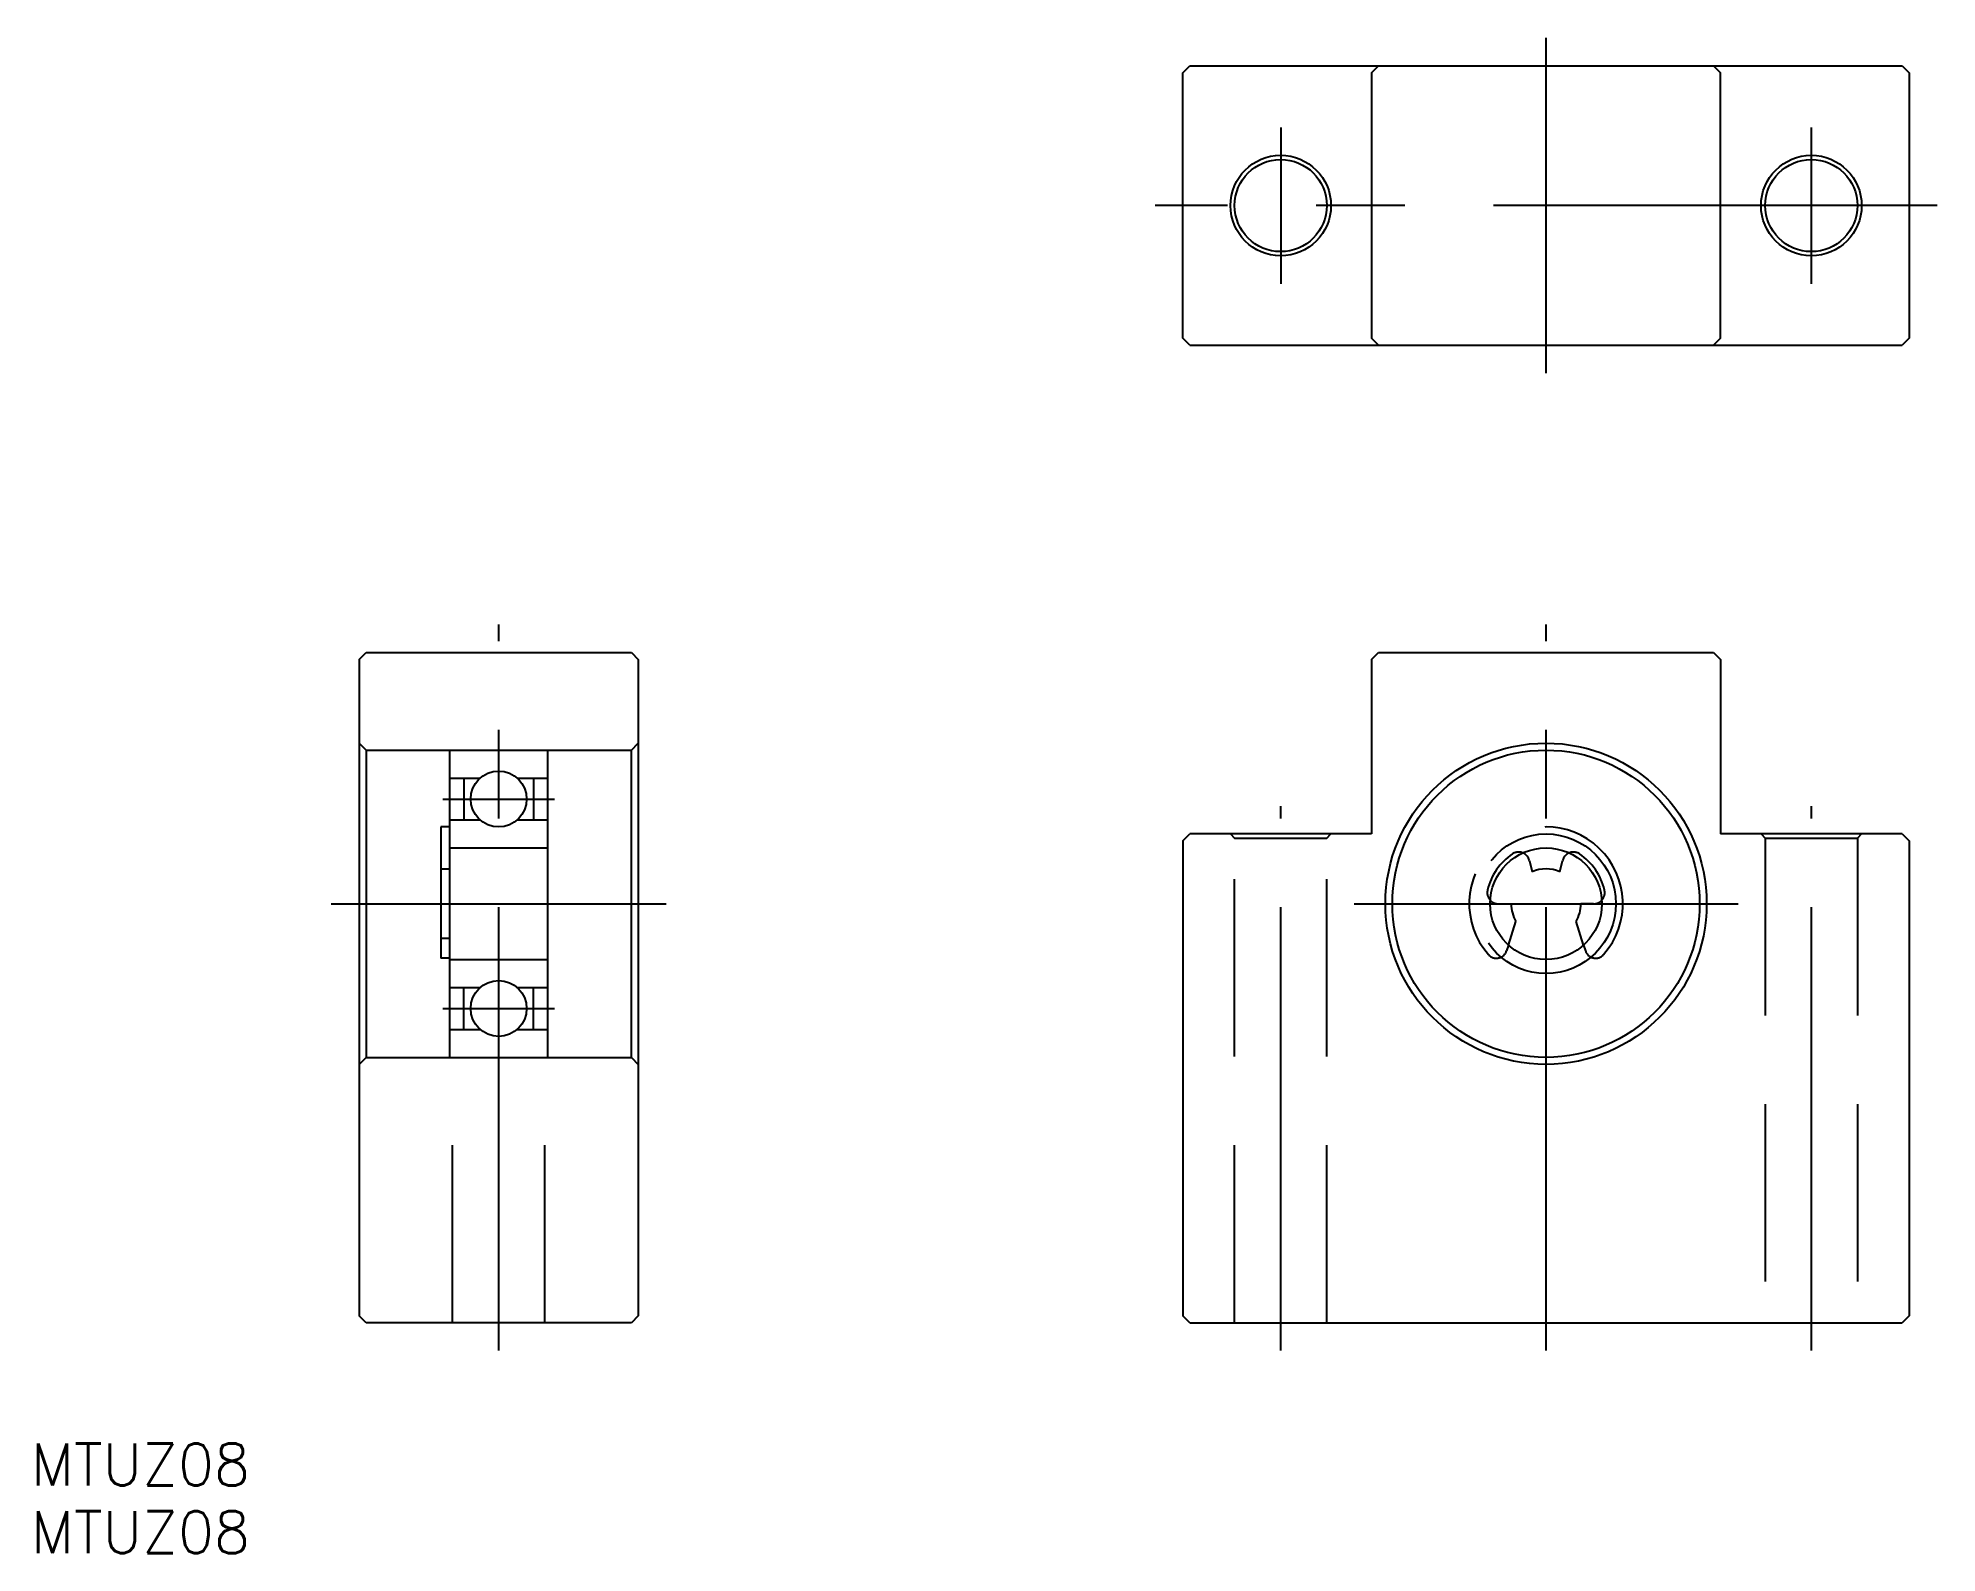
# Model space of a CAD drawing. Extents: x -108 to 28, y -46 to 62.
import ezdxf

# ---------------------------------------------------------------- set-up
doc = ezdxf.new("R2010")
doc.units = 0
doc.linetypes.add('CENTER', pattern=[50.8, 31.75, -6.35, 6.35, -6.35])
doc.linetypes.add('DASHED', pattern=[19.05, 12.7, -6.35])
doc.layers.get('0').update_dxf_attribs({"linetype": 'CONTINUOUS'})
doc.layers.add('CENTER', color=1, linetype='CENTER')
doc.styles.get("Standard").update_dxf_attribs({"font": 'txt.shx', "height": 3, "bigfont": 'bigfont.shx'})

msp = doc.modelspace()

# ---------------------------------------------------------------- linework, layer by layer
at = {"color": 7, "linetype": 'CONTINUOUS'}
for p, q in [((-26, 59.5), (-25.5, 60)), ((-25.5, 60), (25.5, 60)), ((-12.5, 59.5), (-12, 60)), ((12, 60), (12.5, 59.5)), ((25.5, 60), (26, 59.5)), ((-26, 40.5), (-26, 59.5)), ((-12.5, 59.5), (-12.5, 40.5)), ((12.5, 40.5), (12.5, 59.5)), ((26, 59.5), (26, 40.5)), ((-25.5, 40), (-26, 40.5)), ((-25.5, 40), (25.5, 40)), ((-12, 40), (-12.5, 40.5)), ((12.5, 40.5), (12, 40)), ((26, 40.5), (25.5, 40)), ((-85, 17.5), (-84.5, 18)), ((-84.5, 18), (-65.5, 18)), ((-65.5, 18), (-65, 17.5)), ((-12.5, 17.5), (-12, 18)), ((-12, 18), (12, 18)), ((12, 18), (12.5, 17.5)), ((-85, 17.5), (-85, -29.5)), ((-65, 17.5), (-65, -29.5)), ((-12.5, 17.5), (-12.5, 5)), ((12.5, 17.5), (12.5, 5)), ((-85, 11.5), (-84.5, 11)), ((-84.5, 11), (-84.5, -11)), ((-84.5, 11), (-65.5, 11)), ((-78.5, -11), (-78.5, 11)), ((-71.5, 11), (-71.5, -11)), ((-65.5, 11), (-65, 11.5)), ((-65.5, -11), (-65.5, 11)), ((-78.5, 9), (-76.32, 9)), ((-77.5, 9), (-77.5, 6)), ((-73.68, 9), (-71.5, 9)), ((-72.5, 9), (-72.5, 6)), ((-79.15, 5.5), (-79.15, -3.9)), ((-78.5, 5.5), (-79.15, 5.5)), ((-78.5, 6), (-76.32, 6)), ((-73.68, 6), (-71.5, 6)), ((-26, 4.5), (-25.5, 5)), ((-26, 4.5), (-26, -29.5)), ((-12.5, 5), (-25.5, 5)), ((25.5, 5), (12.5, 5)), ((25.5, 5), (26, 4.5)), ((26, 4.5), (26, -29.5)), ((-78.5, 4), (-71.5, 4)), ((-1.18, 3.08), (-1, 2.29)), ((1, 2.29), (1.18, 3.08)), ((-79.15, 2.5), (-78.5, 2.5)), ((-3.41, 0), (-2.5, 0)), ((3.41, 0), (2.5, 0)), ((-2.69, -2.96), (-2.15, -1.28)), ((2.69, -2.96), (2.15, -1.28)), ((-78.5, -2.5), (-79.15, -2.5)), ((-78.5, -3.9), (-79.15, -3.9)), ((-78.5, -4), (-71.5, -4)), ((-78.5, -6), (-76.32, -6)), ((-77.5, -9), (-77.5, -6)), ((-73.68, -6), (-71.5, -6)), ((-72.5, -9), (-72.5, -6)), ((-78.5, -9), (-76.32, -9)), ((-73.68, -9), (-71.5, -9)), ((-84.5, -11), (-85, -11.5)), ((-84.5, -11), (-65.5, -11)), ((-65.5, -11), (-65, -11.5)), ((-84.5, -30), (-85, -29.5)), ((-65, -29.5), (-65.5, -30)), ((-25.5, -30), (-26, -29.5)), ((26, -29.5), (25.5, -30)), ((-65.5, -30), (-84.5, -30)), ((-25.5, -30), (25.5, -30))]:
    msp.add_line(p, q, dxfattribs=at)
at = {"color": 3, "linetype": 'DASHED'}
for p, q in [((-22.6, 5), (-22.3, 4.7)), ((-22.3, 4.7), (-15.7, 4.7)), ((-22.3, -30), (-22.3, 4.7)), ((-15.7, 4.7), (-15.4, 5)), ((-15.7, -30), (-15.7, 4.7)), ((15.4, 5), (15.7, 4.7)), ((15.7, 4.7), (22.3, 4.7)), ((15.7, 4.7), (15.7, -30)), ((22.6, 5), (22.3, 4.7)), ((22.3, 4.7), (22.3, -30)), ((-2.69, -2.96), (-2.83, -3.37)), ((2.69, -2.96), (2.83, -3.37)), ((-78.3, -30), (-78.3, -11)), ((-71.7, -30), (-71.7, -11))]:
    msp.add_line(p, q, dxfattribs=at)
at = {"color": 7, "linetype": 'CONTINUOUS'}
for centre, radius in [((-19, 50), 3.6), ((-19, 50), 3.3), ((19, 50), 3.6), ((19, 50), 3.3), ((0, 0), 11.5), ((0, 0), 11), ((-75, 7.5), 2), ((0, 0), 4), ((-75, -7.5), 2)]:
    msp.add_circle(centre, radius, dxfattribs=at)
at = {"color": 3, "linetype": 'DASHED'}
msp.add_circle((0, 0), 5, dxfattribs=at)
for centre, radius, start, end in [((0, 0), 5.5, 318.5189, 221.4812), ((0, 0), 4.3, 124.0083, 166.787), ((-1.96, 2.9), 0.8, 67.7436, 124.0083), ((1.96, 2.9), 0.8, 55.9917, 112.2564), ((0, 0), 4.3, 13.213, 55.9917), ((-3.41, 0.8), 0.8, 166.787, 223.0517), ((3.41, 0.8), 0.8, 316.9483, 13.213), ((-3.55, -3.14), 0.761, 221.4812, 342.1308), ((3.55, -3.14), 0.761, 197.8692, 318.5188)]:
    msp.add_arc(centre, radius, start, end, dxfattribs=at)
at = {"color": 7, "linetype": 'CONTINUOUS'}
for centre, radius, start, end in [((-1.96, 2.9), 0.8, 12.7036, 67.7436), ((1.96, 2.9), 0.8, 112.2564, 167.2964), ((0, 0), 2.5, 66.4218, 113.5782), ((-3.41, 0.8), 0.8, 223.0517, 270), ((3.41, 0.8), 0.8, 270, 316.9483), ((0, 0), 2.5, 180, 210.6834), ((0, 0), 2.5, 329.3166, 360)]:
    msp.add_arc(centre, radius, start, end, dxfattribs=at)
at = {"layer": 'CENTER', "color": 1, "linetype": 'CENTER'}
for p, q in [((0, 38), (0, 62)), ((-19, 55.6), (-19, 44.4)), ((19, 44.4), (19, 55.6)), ((28, 50), (-28, 50)), ((-75, -32), (-75, 20)), ((0, -32), (0, 20)), ((-79, 7.5), (-71, 7.5)), ((-19, -32), (-19, 7)), ((19, -32), (19, 7)), ((-87, 0), (-63, 0)), ((-13.75, 0), (13.75, 0)), ((-79, -7.5), (-71, -7.5))]:
    msp.add_line(p, q, dxfattribs=at)

# ---------------------------------------------------------------- texts
at = {"color": 7, "linetype": 'CONTINUOUS'}
for p in [(-108.5, -41.65), (-108.5, -46.5)]:
    msp.add_text('MTUZ08', height=3, dxfattribs=at).set_placement(p)

doc.saveas('drawing.dxf')
